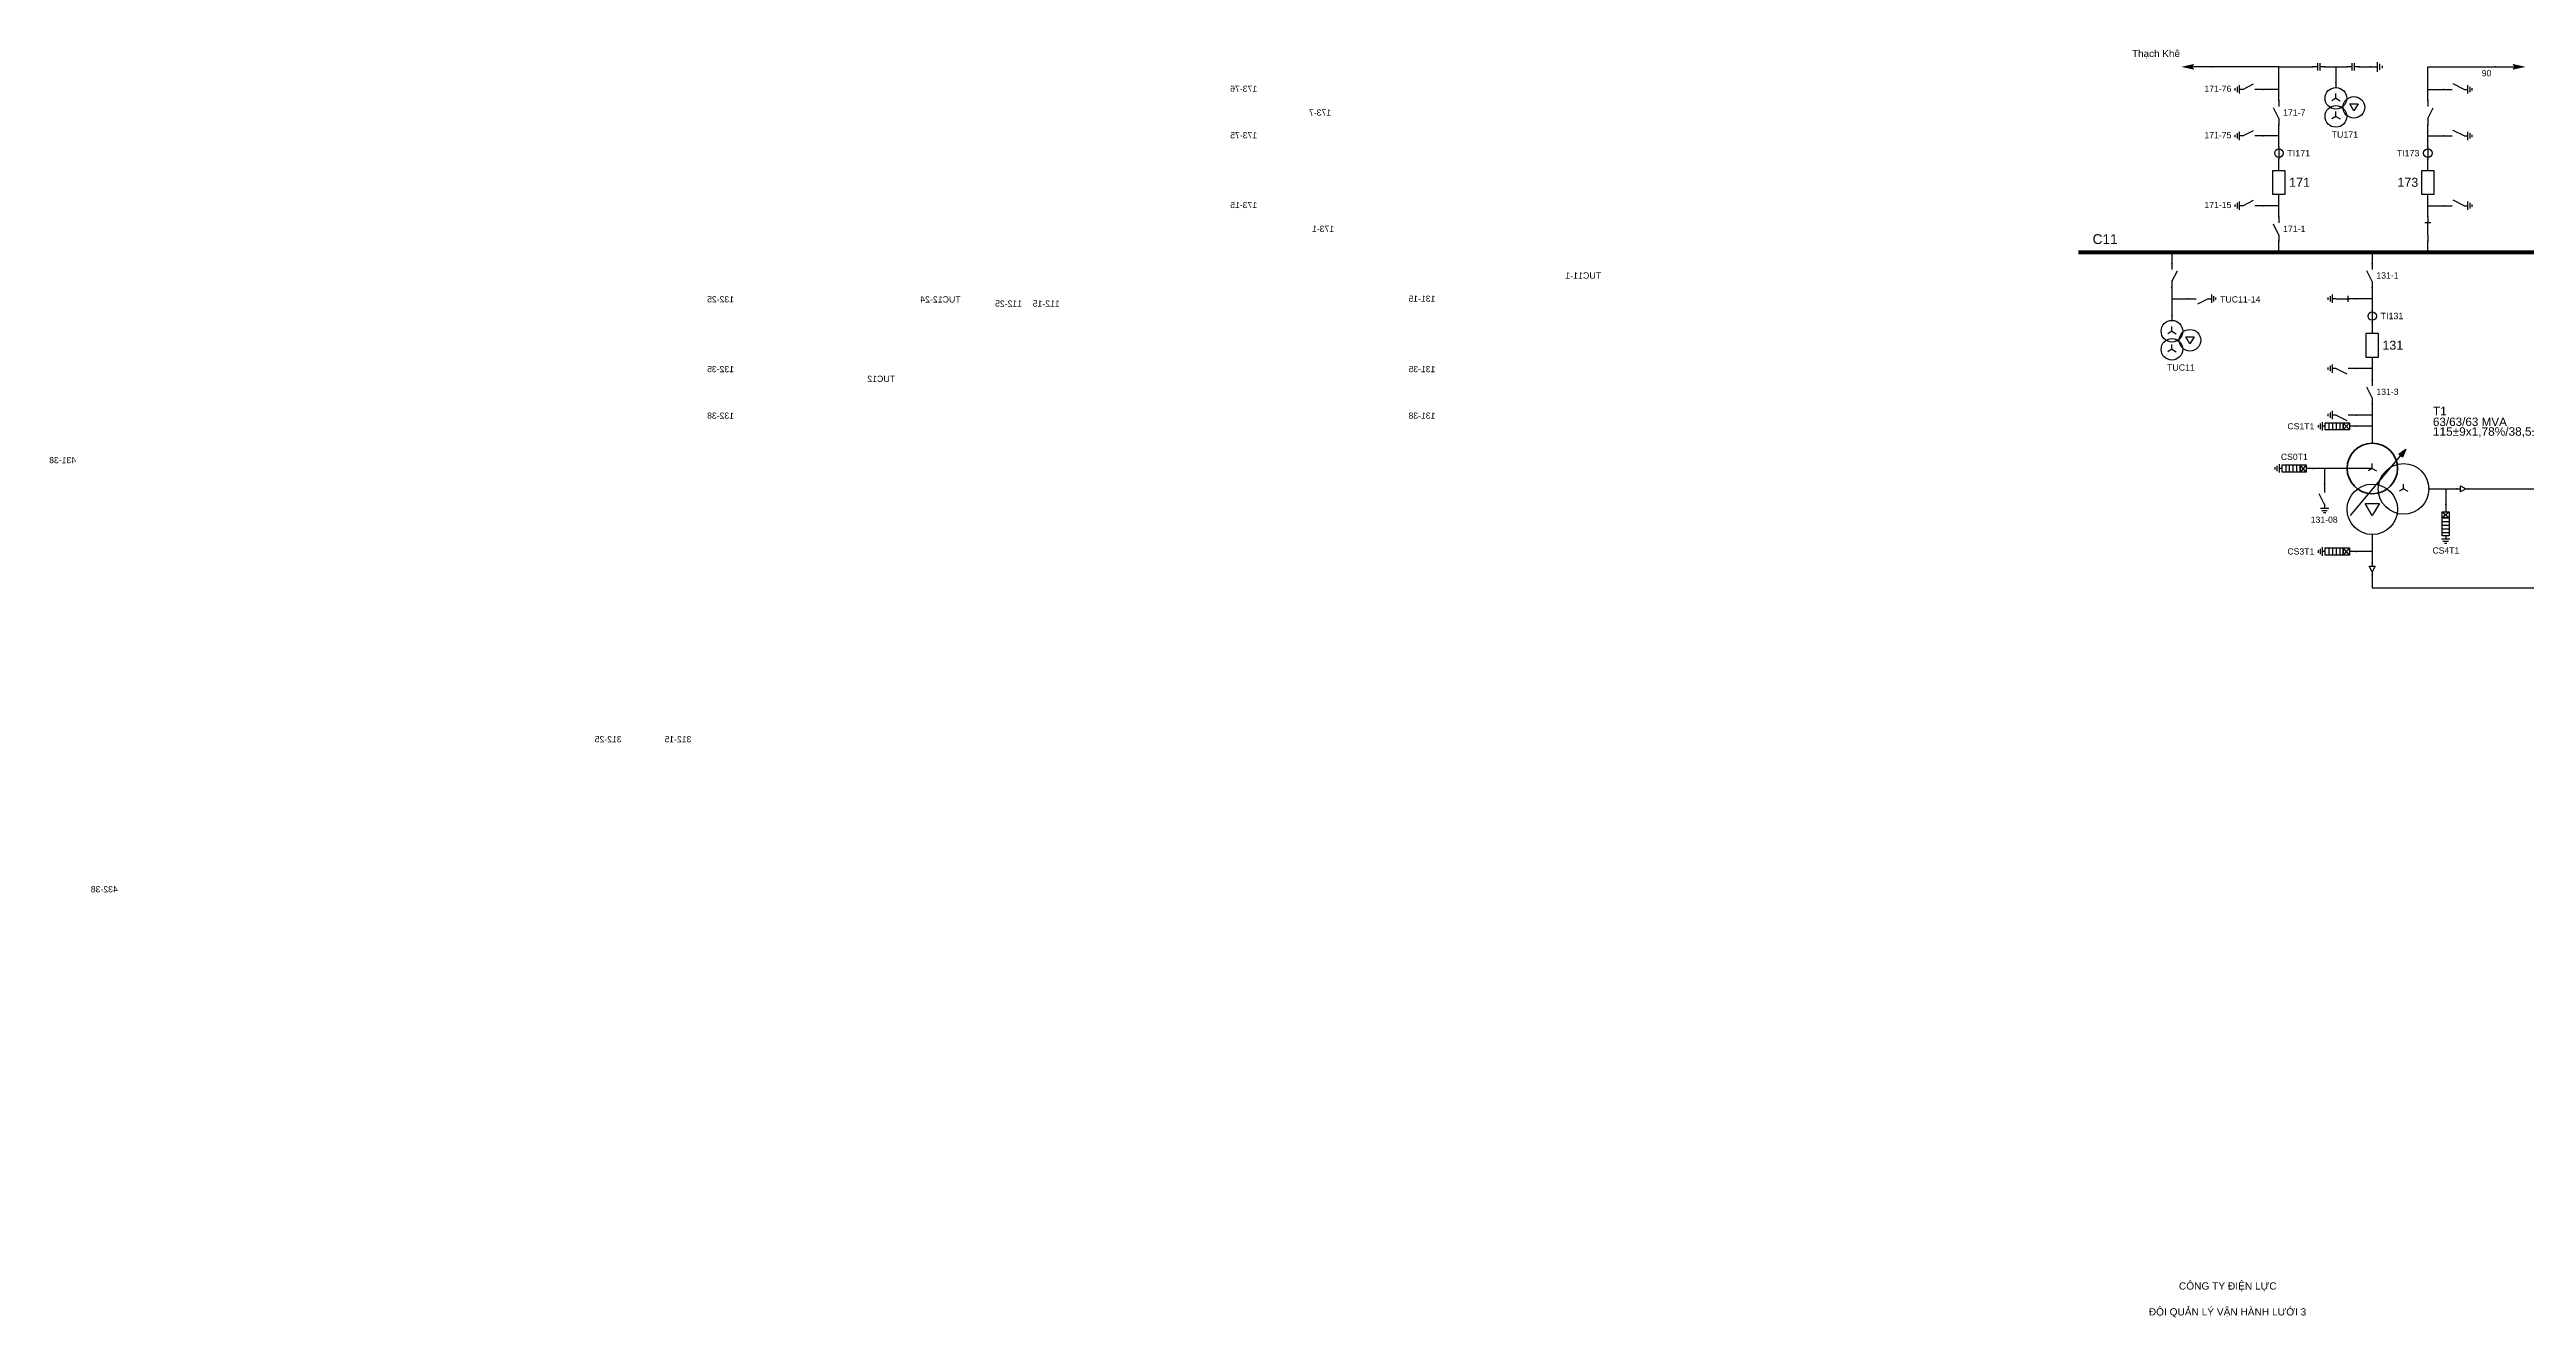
# Model space of a CAD drawing. Header units: millimetres. Extents: x -378 to 411, y 7 to 290.
# Drawn here: x -378 to 137, y 12 to 275 of the extents above; entities that cross this region are included whole.
import ezdxf

# ---------------------------------------------------------------- set-up
doc = ezdxf.new("R2010")
doc.units = ezdxf.units.MM
for name, color, linetype, lineweight in [('BUSBAR_110KV', 1, 'Continuous', 50), ('GROUND', 3, 'Continuous', 25), ('HV_110KV', 1, 'Continuous', 25), ('MV_22KV', 5, 'Continuous', 25), ('MV_35KV', 30, 'Continuous', 25)]:
    doc.layers.add(name, color=color, linetype=linetype, lineweight=lineweight)
doc.layers.add('SYM_PORTS', color=8, linetype='Continuous', plot=False)
doc.layers.add('TEXT', color=7, linetype='Continuous')
doc.styles.add('SLD_TEXT', font='arial.ttf')

# ---------------------------------------------------------------- blocks, each defined once
blk = doc.blocks.new('SYM_DISCONNECTOR_OPEN')
at = {"lineweight": 25}
for points in [[(0, -1.25), (-1.125, 1)], [(0, 2.5), (0, 1.25)], [(0, -1.25), (0, -2.5)]]:
    blk.add_lwpolyline(points, dxfattribs=at)
at = {"layer": 'SYM_PORTS'}
for p in [(0, 2.5), (0, -2.5)]:
    blk.add_point(p, dxfattribs=at)
blk.add_attdef('DEVICE_CODE', (1, -0.5), '', height=2)
blk = doc.blocks.new('SYM_EARTHING_SWITCH_OPEN')
at = {"lineweight": 25}
for points in [[(0, -1.25), (-1.125, 1)], [(0, 3), (0, 1.25)], [(-0.875, -2), (0.875, -2)], [(-0.5625, -2.4375), (0.5625, -2.4375)], [(-0.25, -2.875), (0.25, -2.875)], [(0, -1.25), (0, -2)]]:
    blk.add_lwpolyline(points, dxfattribs=at)
at = {"layer": 'SYM_PORTS'}
blk.add_point((0, 3), dxfattribs=at)
blk.add_attdef('DEVICE_CODE', (1.875, 0), '', height=2)
blk = doc.blocks.new('SYM_CIRCUIT_BREAKER')
at = {"lineweight": 25}
blk.add_lwpolyline([(-1.25, 2.5), (1.25, 2.5), (1.25, -2.5), (-1.25, -2.5)], close=True, dxfattribs=at)
at = {"layer": 'SYM_PORTS'}
for p in [(0, 2.5), (0, -2.5)]:
    blk.add_point(p, dxfattribs=at)
blk.add_attdef('DEVICE_CODE', (2.25, -0.5), '', height=2)
at = {"flags": 1}
blk.add_attdef('RATING', (2.25, -3.5), '', height=2, dxfattribs=at)
blk = doc.blocks.new('SYM_CURRENT_TRANSFORMER')
at = {"lineweight": 25}
blk.add_lwpolyline([(0, 1.25), (0, -1.25)], dxfattribs=at)
blk.add_circle((0, 0), 0.875, dxfattribs=at)
at = {"layer": 'SYM_PORTS'}
for p in [(0, 1.25), (0, -1.25)]:
    blk.add_point(p, dxfattribs=at)
blk.add_attdef('DEVICE_CODE', (1.875, -1.75), '', height=2)
at = {"flags": 1}
blk.add_attdef('RATIO', (1.875, -4.75), '', height=2, dxfattribs=at)
blk = doc.blocks.new('SYM_COUPLING_CAPACITOR')
at = {"lineweight": 25}
for points in [[(-0.75, 0.25), (0.75, 0.25)], [(0, 1.25), (0, 0.25)], [(-0.75, -0.25), (0.75, -0.25)], [(0, -0.25), (0, -1.25)]]:
    blk.add_lwpolyline(points, dxfattribs=at)
at = {"layer": 'SYM_PORTS'}
for p in [(0, 1.25), (0, -1.25)]:
    blk.add_point(p, dxfattribs=at)
blk.add_attdef('DEVICE_CODE', (1.75, -1.75), '', height=2)
blk = doc.blocks.new('SYM_VOLTAGE_TRANSFORMER')
at = {"lineweight": 25}
for points in [[(0, 1.375), (-0.8625, 0.875)], [(0, 4.625), (0, 3.625)], [(0, 1.375), (0, 2.375)], [(0, 1.375), (0.8625, 0.875)], [(0, -2.375), (-0.8625, -2.875)], [(0, -2.375), (0, -1.375)], [(0, -2.375), (0.8625, -2.875)]]:
    blk.add_lwpolyline(points, dxfattribs=at)
blk.add_lwpolyline([(2.875, 0.25), (4.625, 0.25), (3.75, -1.25)], close=True, dxfattribs=at)
for centre in [(0, 1.375), (3.75, -0.5), (0, -2.375)]:
    blk.add_circle(centre, 2.25, dxfattribs=at)
at = {"layer": 'SYM_PORTS'}
blk.add_point((0, 4.625), dxfattribs=at)
blk.add_attdef('DEVICE_CODE', (7, 1.625), '', height=2)
at = {"flags": 1}
blk.add_attdef('RATIO', (7, -1.375), '', height=2, dxfattribs=at)
blk = doc.blocks.new('SYM_GROUND_SYMBOL')
at = {"lineweight": 25}
for points in [[(0, 1.25), (0, -0.25)], [(-1, -0.25), (1, -0.25)], [(-0.625, -0.75), (0.625, -0.75)], [(-0.25, -1.25), (0.25, -1.25)]]:
    blk.add_lwpolyline(points, dxfattribs=at)
at = {"layer": 'SYM_PORTS'}
blk.add_point((0, 1.25), dxfattribs=at)
blk = doc.blocks.new('SYM_LINE_FEEDER_ARROW')
blk.add_hatch(color=7).paths.add_polyline_path([(0, -3), (-0.5, -0.75), (0, -1.25), (0.5, -0.75)])
at = {"lineweight": 25}
blk.add_lwpolyline([(0, 3), (0, -1.25)], dxfattribs=at)
blk.add_lwpolyline([(0, -3), (-0.5, -0.75), (0, -1.25), (0.5, -0.75)], close=True, dxfattribs=at)
at = {"layer": 'SYM_PORTS'}
blk.add_point((0, 3), dxfattribs=at)
blk.add_attdef('LINE_NAME', (1.5, 0), '', height=2)
blk = doc.blocks.new('SYM_DISCONNECTOR_CLOSED')
at = {"lineweight": 25}
for points in [[(-0.625, 1.25), (0.625, 1.25)], [(0, 2.5), (0, 1.25)], [(0, -1.25), (0, 1.5)], [(0, -1.25), (0, -2.5)]]:
    blk.add_lwpolyline(points, dxfattribs=at)
at = {"layer": 'SYM_PORTS'}
for p in [(0, 2.5), (0, -2.5)]:
    blk.add_point(p, dxfattribs=at)
blk.add_attdef('DEVICE_CODE', (1.625, -0.5), '', height=2)
blk = doc.blocks.new('SYM_EARTHING_SWITCH_CLOSED')
at = {"lineweight": 25}
for points in [[(-0.625, 1.25), (0.625, 1.25)], [(0, 3), (0, 1.25)], [(0, -1.25), (0, 1.5)], [(-0.875, -2), (0.875, -2)], [(-0.5625, -2.4375), (0.5625, -2.4375)], [(-0.25, -2.875), (0.25, -2.875)], [(0, -1.25), (0, -2)]]:
    blk.add_lwpolyline(points, dxfattribs=at)
at = {"layer": 'SYM_PORTS'}
blk.add_point((0, 3), dxfattribs=at)
blk.add_attdef('DEVICE_CODE', (1.875, 0), '', height=2)
blk = doc.blocks.new('SYM_SURGE_ARRESTER')
at = {"lineweight": 25}
for points in [[(-0.75, 2.5), (0.75, 2.5), (0.75, 1.25), (-0.75, 1.25)], [(-0.75, 1.25), (0.75, 1.25), (0.75, -2.5), (-0.75, -2.5)]]:
    blk.add_lwpolyline(points, close=True, dxfattribs=at)
for points in [[(-0.75, 2.5), (0.75, 1.25)], [(0.75, 2.5), (-0.75, 1.25)], [(-0.75, 0.5), (0.75, 0.5)], [(0, 4), (0, 2.5)], [(-0.875, -3.125), (0.875, -3.125)], [(-0.75, -0.25), (0.75, -0.25)], [(-0.75, -1), (0.75, -1)], [(-0.75, -1.75), (0.75, -1.75)], [(-0.5625, -3.5625), (0.5625, -3.5625)], [(-0.25, -4), (0.25, -4)], [(0, -2.5), (0, -3.125)]]:
    blk.add_lwpolyline(points, dxfattribs=at)
at = {"layer": 'SYM_PORTS'}
blk.add_point((0, 4), dxfattribs=at)
blk.add_attdef('DEVICE_CODE', (1.875, 1), '', height=2)
blk = doc.blocks.new('SYM_TRANSFORMER_3W')
blk.add_hatch(color=7).paths.add_polyline_path([(3.75, 8.25), (3.0125, 6.575), (2.2375, 7.225)])
at = {"lineweight": 25}
for points in [[(-7.75, -5.5), (3.0125, 7.35)], [(-3.25, 4.25), (-3.25, 5.25)], [(-3.25, 4.25), (-8.5, 4.25)], [(-3.25, 4.25), (-4.1125, 3.75)], [(-3.25, 4.25), (-2.3875, 3.75)], [(3.25, 0), (2.3875, -0.5)], [(3.25, 0), (3.25, 1)], [(3.25, 0), (4.1125, -0.5)]]:
    blk.add_lwpolyline(points, dxfattribs=at)
for points in [[(3.75, 8.25), (3.0125, 6.575), (2.2375, 7.225)], [(-4.75, -3), (-1.75, -3), (-3.25, -5.5)]]:
    blk.add_lwpolyline(points, close=True, dxfattribs=at)
at = {"lineweight": 50}
blk.add_circle((-3.25, 4.25), 5.25, dxfattribs=at)
at = {"lineweight": 25}
for centre in [(3.25, 0), (-3.25, -4.25)]:
    blk.add_circle(centre, 5.25, dxfattribs=at)
at = {"layer": 'SYM_PORTS'}
for p in [(-3.25, 9.5), (-8.5, 4.25), (8.5, 0), (-3.25, -9.5)]:
    blk.add_point(p, dxfattribs=at)
blk.add_attdef('DEVICE_CODE', (9.5, 6.5), '', height=2)
at = {"flags": 1}
for tag, p in [('POWER', (9.5, 3.5)), ('VOLTAGE_RATIO', (9.5, 0.5))]:
    blk.add_attdef(tag, p, '', height=2, dxfattribs=at)
blk = doc.blocks.new('SYM_CABLE_TERMINATION')
at = {"lineweight": 25}
blk.add_lwpolyline([(-0.625, 0.5), (0.625, 0.5), (0, -0.625)], close=True, dxfattribs=at)
for points in [[(0, 1.25), (0, 0.5)], [(0, -0.625), (0, -1.25)]]:
    blk.add_lwpolyline(points, dxfattribs=at)
at = {"layer": 'SYM_PORTS'}
for p in [(0, 1.25), (0, -1.25)]:
    blk.add_point(p, dxfattribs=at)

msp = doc.modelspace()

# ---------------------------------------------------------------- linework, layer by layer
at = {"layer": 'BUSBAR_110KV', "const_width": 0.796}
msp.add_lwpolyline([(44.01, 232.85), (160.66, 232.85)], dxfattribs=at)
at = {"layer": 'GROUND'}
msp.add_lwpolyline([(102.37, 271.35), (104.71, 271.35)], dxfattribs=at)
at = {"layer": 'HV_110KV'}
for points in [[(85.71, 271.35), (71.71, 271.35)], [(85.71, 266.68), (85.71, 271.35)], [(85.71, 271.35), (92.71, 271.35)], [(95.21, 271.35), (97.54, 271.35)], [(97.54, 271.35), (97.54, 268.07)], [(97.54, 271.35), (99.87, 271.35)], [(116.65, 266.68), (116.65, 271.35), (130.65, 271.35)], [(85.71, 266.68), (82.44, 266.68)], [(85.71, 264.35), (85.71, 266.68)], [(116.65, 264.35), (116.65, 266.68)], [(116.65, 266.68), (119.93, 266.68)], [(85.71, 257.01), (85.71, 259.35)], [(116.65, 257.01), (116.65, 259.35)], [(85.71, 257.01), (82.44, 257.01)], [(85.71, 254.68), (85.71, 257.01)], [(116.65, 254.68), (116.65, 257.01)], [(116.65, 257.01), (119.93, 257.01)], [(85.71, 249.85), (85.71, 252.18)], [(116.65, 249.85), (116.65, 252.18)], [(85.71, 242.52), (82.44, 242.52)], [(85.71, 242.52), (85.71, 244.85)], [(85.71, 240.18), (85.71, 242.52)], [(116.65, 242.52), (116.65, 244.85)], [(116.65, 240.18), (116.65, 242.52)], [(116.65, 242.52), (119.93, 242.52)], [(63.47, 232.85), (63.47, 230.52)], [(85.71, 232.85), (85.71, 235.18)], [(105.11, 232.85), (105.11, 230.52)], [(116.65, 232.85), (116.65, 235.18)], [(63.47, 225.52), (63.47, 223.19)], [(63.47, 223.19), (66.75, 223.19)], [(63.47, 223.19), (63.47, 219.69)], [(105.11, 223.19), (101.84, 223.19)], [(105.11, 225.52), (105.11, 223.19)], [(105.11, 223.19), (105.11, 220.85)], [(105.11, 218.35), (105.11, 216.02)], [(105.11, 208.69), (101.84, 208.69)], [(105.11, 211.02), (105.11, 208.69)], [(105.11, 208.69), (105.11, 206.35)], [(105.11, 201.35), (105.11, 199.02)], [(105.11, 199.02), (101.84, 199.02)], [(105.11, 196.69), (101.84, 196.69)], [(105.11, 199.02), (105.11, 196.69)], [(105.11, 196.69), (105.11, 193.19)], [(95.19, 187.94), (92.86, 187.94)], [(99.86, 187.94), (95.19, 187.94)], [(95.19, 187.94), (95.19, 184.67)]]:
    msp.add_lwpolyline(points, dxfattribs=at)
at = {"layer": 'MV_22KV'}
for points in [[(116.86, 183.69), (120.36, 183.69)], [(120.36, 183.69), (120.36, 180.42)], [(120.36, 183.69), (122.69, 183.69)], [(125.19, 183.69), (127.89, 183.69), (235.5, 183.69), (235.5, 175.01), (367.47, 175.01), (367.47, 178.99), (370.17, 178.99)]]:
    msp.add_lwpolyline(points, dxfattribs=at)
at = {"layer": 'MV_35KV'}
for points in [[(105.11, 170.69), (101.84, 170.69)], [(105.11, 174.19), (105.11, 170.69)], [(105.11, 170.69), (105.11, 168.36)], [(105.11, 165.86), (105.11, 163.16), (174, 163.16), (174, 170.38), (191.86, 170.38), (191.86, 167.68)]]:
    msp.add_lwpolyline(points, dxfattribs=at)

# ---------------------------------------------------------------- block references
at = {"layer": 'GROUND'}
for name, p, rotation in [('SYM_COUPLING_CAPACITOR', (101.12, 271.35), 270), ('SYM_GROUND_SYMBOL', (105.96, 271.35), 90)]:
    msp.add_blockref(name, p, dxfattribs=dict(at, rotation=rotation))
at = {"layer": 'HV_110KV'}
ref = msp.add_blockref('SYM_EARTHING_SWITCH_OPEN', (122.93, 266.68), dxfattribs=dict(at, xscale=-1, rotation=90))
ref.add_attrib('DEVICE_CODE', '173-76', (126.65, 266.18), dxfattribs={"layer": 'TEXT', "extrusion": (0, 0, -1), "height": 1.289, "style": 'SLD_TEXT'})
for name, p, rotation in [('SYM_LINE_FEEDER_ARROW', (68.71, 271.35), 270), ('SYM_COUPLING_CAPACITOR', (93.96, 271.35), 270), ('SYM_LINE_FEEDER_ARROW', (133.65, 271.35), 90)]:
    msp.add_blockref(name, p, dxfattribs=dict(at, rotation=rotation))
ref = msp.add_blockref('SYM_EARTHING_SWITCH_OPEN', (79.44, 266.68), dxfattribs=dict(at, rotation=270))
ref.add_attrib('DEVICE_CODE', '171-76', (70.21, 266.18), dxfattribs={"layer": 'TEXT', "height": 1.289, "style": 'SLD_TEXT'})
ref = msp.add_blockref('SYM_VOLTAGE_TRANSFORMER', (97.54, 263.45), dxfattribs=at)
ref.add_attrib('DEVICE_CODE', 'TU171', (96.66, 256.65), dxfattribs={"layer": 'TEXT', "height": 1.314, "style": 'SLD_TEXT'})
ref = msp.add_blockref('SYM_DISCONNECTOR_OPEN', (116.65, 261.85), dxfattribs=dict(at, xscale=-1))
ref.add_attrib('DEVICE_CODE', '173-7', (111.27, 261.22), dxfattribs={"layer": 'TEXT', "extrusion": (0, 0, -1), "height": 1.291, "style": 'SLD_TEXT'})
ref = msp.add_blockref('SYM_DISCONNECTOR_OPEN', (85.71, 261.85), dxfattribs=at)
ref.add_attrib('DEVICE_CODE', '171-7', (86.56, 261.21), dxfattribs={"layer": 'TEXT', "height": 1.302, "style": 'SLD_TEXT'})
ref = msp.add_blockref('SYM_EARTHING_SWITCH_OPEN', (122.93, 257.01), dxfattribs=dict(at, xscale=-1, rotation=90))
ref.add_attrib('DEVICE_CODE', '173-75', (126.65, 256.52), dxfattribs={"layer": 'TEXT', "extrusion": (0, 0, -1), "height": 1.289, "style": 'SLD_TEXT'})
ref = msp.add_blockref('SYM_EARTHING_SWITCH_OPEN', (79.44, 257.01), dxfattribs=dict(at, rotation=270))
ref.add_attrib('DEVICE_CODE', '171-75', (70.21, 256.52), dxfattribs={"layer": 'TEXT', "height": 1.289, "style": 'SLD_TEXT'})
ref = msp.add_blockref('SYM_CURRENT_TRANSFORMER', (85.71, 253.43), dxfattribs=at)
ref.add_attrib('DEVICE_CODE', 'TI171', (87.44, 252.76), dxfattribs={"layer": 'TEXT', "height": 1.332, "style": 'SLD_TEXT'})
ref = msp.add_blockref('SYM_CURRENT_TRANSFORMER', (116.65, 253.43), dxfattribs=at)
ref.add_attrib('DEVICE_CODE', 'TI173', (110.18, 252.78), dxfattribs={"layer": 'TEXT', "height": 1.321, "style": 'SLD_TEXT'})
ref = msp.add_blockref('SYM_CIRCUIT_BREAKER', (85.71, 247.35), dxfattribs=at)
ref.add_attrib('DEVICE_CODE', '171', (87.81, 246.44), dxfattribs={"layer": 'TEXT', "height": 1.877, "style": 'SLD_TEXT'})
ref = msp.add_blockref('SYM_CIRCUIT_BREAKER', (116.65, 247.35), dxfattribs=at)
ref.add_attrib('DEVICE_CODE', '173', (110.32, 246.45), dxfattribs={"layer": 'TEXT', "height": 1.861, "style": 'SLD_TEXT'})
ref = msp.add_blockref('SYM_EARTHING_SWITCH_OPEN', (122.93, 242.52), dxfattribs=dict(at, xscale=-1, rotation=90))
ref.add_attrib('DEVICE_CODE', '173-15', (126.65, 242.02), dxfattribs={"layer": 'TEXT', "extrusion": (0, 0, -1), "height": 1.289, "style": 'SLD_TEXT'})
ref = msp.add_blockref('SYM_EARTHING_SWITCH_OPEN', (79.44, 242.52), dxfattribs=dict(at, rotation=270))
ref.add_attrib('DEVICE_CODE', '171-15', (70.21, 242.02), dxfattribs={"layer": 'TEXT', "height": 1.289, "style": 'SLD_TEXT'})
ref = msp.add_blockref('SYM_DISCONNECTOR_CLOSED', (116.65, 237.68), dxfattribs=dict(at, xscale=-1))
ref.add_attrib('DEVICE_CODE', '173-1', (110.65, 237.06), dxfattribs={"layer": 'TEXT', "extrusion": (0, 0, -1), "height": 1.291, "style": 'SLD_TEXT'})
ref = msp.add_blockref('SYM_DISCONNECTOR_OPEN', (85.71, 237.68), dxfattribs=at)
ref.add_attrib('DEVICE_CODE', '171-1', (86.56, 237.05), dxfattribs={"layer": 'TEXT', "height": 1.302, "style": 'SLD_TEXT'})
ref = msp.add_blockref('SYM_EARTHING_SWITCH_OPEN', (172.66, 226.58), dxfattribs=dict(at, xscale=-1))
ref.add_attrib('DEVICE_CODE', '112-25', (175.53, 221.56), dxfattribs={"layer": 'TEXT', "extrusion": (0, 0, -1), "height": 1.286, "style": 'SLD_TEXT'})
ref = msp.add_blockref('SYM_EARTHING_SWITCH_OPEN', (170.32, 226.58), dxfattribs=dict(at, xscale=-1))
ref.add_attrib('DEVICE_CODE', '112-15', (167.7, 221.56), dxfattribs={"layer": 'TEXT', "extrusion": (0, 0, -1), "height": 1.286, "style": 'SLD_TEXT'})
ref = msp.add_blockref('SYM_DISCONNECTOR_OPEN', (63.47, 228.02), dxfattribs=dict(at, xscale=-1))
ref.add_attrib('DEVICE_CODE', 'TUC11-1', (55.18, 227.36), dxfattribs={"layer": 'TEXT', "extrusion": (0, 0, -1), "height": 1.308, "style": 'SLD_TEXT'})
ref = msp.add_blockref('SYM_DISCONNECTOR_OPEN', (105.11, 228.02), dxfattribs=at)
ref.add_attrib('DEVICE_CODE', '131-1', (105.96, 227.39), dxfattribs={"layer": 'TEXT', "height": 1.288, "style": 'SLD_TEXT'})
ref = msp.add_blockref('SYM_EARTHING_SWITCH_OPEN', (244.61, 223.19), dxfattribs=dict(at, xscale=-1, rotation=270))
ref.add_attrib('DEVICE_CODE', '132-25', (235.38, 222.44), dxfattribs={"layer": 'TEXT', "extrusion": (0, 0, -1), "height": 1.286, "style": 'SLD_TEXT'})
ref = msp.add_blockref('SYM_EARTHING_SWITCH_OPEN', (200.41, 223.19), dxfattribs=dict(at, xscale=-1, rotation=270))
ref.add_attrib('DEVICE_CODE', 'TUC12-24', (188.27, 222.41), dxfattribs={"layer": 'TEXT', "extrusion": (0, 0, -1), "height": 1.304, "style": 'SLD_TEXT'})
ref = msp.add_blockref('SYM_EARTHING_SWITCH_CLOSED', (98.84, 223.19), dxfattribs=dict(at, xscale=-1, rotation=270))
ref.add_attrib('DEVICE_CODE', '131-15', (89.61, 222.56), dxfattribs={"layer": 'TEXT', "extrusion": (0, 0, -1), "height": 1.286, "style": 'SLD_TEXT'})
ref = msp.add_blockref('SYM_EARTHING_SWITCH_OPEN', (69.75, 223.19), dxfattribs=dict(at, rotation=90))
ref.add_attrib('DEVICE_CODE', 'TUC11-14', (73.47, 222.41), dxfattribs={"layer": 'TEXT', "height": 1.304, "style": 'SLD_TEXT'})
ref = msp.add_blockref('SYM_VOLTAGE_TRANSFORMER', (206.69, 212.73), dxfattribs=dict(at, xscale=-1))
ref.add_attrib('DEVICE_CODE', 'TUC12', (201.9, 205.92), dxfattribs={"layer": 'TEXT', "extrusion": (0, 0, -1), "height": 1.31, "style": 'SLD_TEXT'})
ref = msp.add_blockref('SYM_VOLTAGE_TRANSFORMER', (63.47, 215.06), dxfattribs=at)
ref.add_attrib('DEVICE_CODE', 'TUC11', (62.44, 208.25), dxfattribs={"layer": 'TEXT', "height": 1.31, "style": 'SLD_TEXT'})
ref = msp.add_blockref('SYM_CURRENT_TRANSFORMER', (105.11, 219.6), dxfattribs=at)
ref.add_attrib('DEVICE_CODE', 'TI131', (106.84, 218.95), dxfattribs={"layer": 'TEXT', "height": 1.318, "style": 'SLD_TEXT'})
ref = msp.add_blockref('SYM_CIRCUIT_BREAKER', (105.11, 213.52), dxfattribs=at)
ref.add_attrib('DEVICE_CODE', '131', (107.21, 212.62), dxfattribs={"layer": 'TEXT', "height": 1.861, "style": 'SLD_TEXT'})
ref = msp.add_blockref('SYM_EARTHING_SWITCH_OPEN', (244.61, 208.69), dxfattribs=dict(at, xscale=-1, rotation=270))
ref.add_attrib('DEVICE_CODE', '132-35', (235.38, 207.94), dxfattribs={"layer": 'TEXT', "extrusion": (0, 0, -1), "height": 1.286, "style": 'SLD_TEXT'})
ref = msp.add_blockref('SYM_EARTHING_SWITCH_OPEN', (98.84, 208.69), dxfattribs=dict(at, xscale=-1, rotation=270))
ref.add_attrib('DEVICE_CODE', '131-35', (89.61, 207.94), dxfattribs={"layer": 'TEXT', "extrusion": (0, 0, -1), "height": 1.286, "style": 'SLD_TEXT'})
ref = msp.add_blockref('SYM_DISCONNECTOR_OPEN', (105.11, 203.85), dxfattribs=at)
ref.add_attrib('DEVICE_CODE', '131-3', (105.96, 203.23), dxfattribs={"layer": 'TEXT', "height": 1.288, "style": 'SLD_TEXT'})
ref = msp.add_blockref('SYM_EARTHING_SWITCH_OPEN', (244.61, 199.02), dxfattribs=dict(at, xscale=-1, rotation=270))
ref.add_attrib('DEVICE_CODE', '132-38', (235.38, 198.27), dxfattribs={"layer": 'TEXT', "extrusion": (0, 0, -1), "height": 1.286, "style": 'SLD_TEXT'})
ref = msp.add_blockref('SYM_EARTHING_SWITCH_OPEN', (98.84, 199.02), dxfattribs=dict(at, xscale=-1, rotation=270))
ref.add_attrib('DEVICE_CODE', '131-38', (89.61, 198.27), dxfattribs={"layer": 'TEXT', "extrusion": (0, 0, -1), "height": 1.286, "style": 'SLD_TEXT'})
ref = msp.add_blockref('SYM_SURGE_ARRESTER', (97.84, 196.69), dxfattribs=dict(at, rotation=270))
ref.add_attrib('DEVICE_CODE', 'CS1T1', (87.48, 196.06), dxfattribs={"layer": 'TEXT', "height": 1.284, "style": 'SLD_TEXT'})
ref = msp.add_blockref('SYM_TRANSFORMER_3W', (108.36, 183.69), dxfattribs=at)
ref.add_attrib('DEVICE_CODE', 'T1', (117.71, 198.99), dxfattribs={"layer": 'TEXT', "height": 1.761, "style": 'SLD_TEXT'})
ref = msp.add_blockref('SYM_SURGE_ARRESTER', (88.86, 187.94), dxfattribs=dict(at, rotation=270))
ref.add_attrib('DEVICE_CODE', 'CS0T1', (86.11, 189.71), dxfattribs={"layer": 'TEXT', "height": 1.284, "style": 'SLD_TEXT'})
ref = msp.add_blockref('SYM_EARTHING_SWITCH_OPEN', (95.19, 181.67), dxfattribs=at)
ref.add_attrib('DEVICE_CODE', '131-08', (92.32, 176.65), dxfattribs={"layer": 'TEXT', "height": 1.286, "style": 'SLD_TEXT'})
at = {"layer": 'MV_22KV'}
ref = msp.add_blockref('SYM_EARTHING_SWITCH_OPEN', (375, 185.26), dxfattribs=dict(at, xscale=-1, rotation=180))
ref.add_attrib('DEVICE_CODE', '431-38', (372.12, 189.03), dxfattribs={"layer": 'TEXT', "extrusion": (0, 0, -1), "height": 1.286, "style": 'SLD_TEXT'})
ref = msp.add_blockref('SYM_SURGE_ARRESTER', (120.36, 176.42), dxfattribs=at)
ref.add_attrib('DEVICE_CODE', 'CS4T1', (117.61, 170.26), dxfattribs={"layer": 'TEXT', "height": 1.284, "style": 'SLD_TEXT'})
at = {"layer": 'MV_22KV', "rotation": 90}
msp.add_blockref('SYM_CABLE_TERMINATION', (123.94, 183.69), dxfattribs=at)
at = {"layer": 'MV_22KV'}
ref = msp.add_blockref('SYM_EARTHING_SWITCH_OPEN', (366.33, 96.12), dxfattribs=dict(at, xscale=-1, rotation=180))
ref.add_attrib('DEVICE_CODE', '432-38', (363.46, 99.89), dxfattribs={"layer": 'TEXT', "extrusion": (0, 0, -1), "height": 1.286, "style": 'SLD_TEXT'})
at = {"layer": 'MV_35KV'}
ref = msp.add_blockref('SYM_SURGE_ARRESTER', (97.84, 170.69), dxfattribs=dict(at, rotation=270))
ref.add_attrib('DEVICE_CODE', 'CS3T1', (87.48, 170.06), dxfattribs={"layer": 'TEXT', "height": 1.284, "style": 'SLD_TEXT'})
msp.add_blockref('SYM_CABLE_TERMINATION', (105.11, 167.11), dxfattribs=at)
ref = msp.add_blockref('SYM_EARTHING_SWITCH_OPEN', (261.36, 136.08), dxfattribs=dict(at, xscale=-1))
ref.add_attrib('DEVICE_CODE', '312-25', (258.74, 131.06), dxfattribs={"layer": 'TEXT', "extrusion": (0, 0, -1), "height": 1.286, "style": 'SLD_TEXT'})
ref = msp.add_blockref('SYM_EARTHING_SWITCH_OPEN', (246.86, 136.08), dxfattribs=dict(at, xscale=-1))
ref.add_attrib('DEVICE_CODE', '312-15', (244.24, 131.06), dxfattribs={"layer": 'TEXT', "extrusion": (0, 0, -1), "height": 1.286, "style": 'SLD_TEXT'})

# ---------------------------------------------------------------- texts
at = {"layer": 'TEXT', "attachment_point": 7, "style": 'SLD_TEXT'}
for s, insert, char_height in [('Thạch Khê', (55.18, 273.07), 1.472), ('90', (127.86, 269.39), 1.282), ('C11', (46.98, 234.53), 2.039), ('63/63/63 MVA', (117.71, 196.74), 1.737), ('115±9x1,78%/38,5±2x2,5%/23kV', (117.71, 194.41), 1.7615), ('CÔNG TY ĐIỆN LỰC', (64.92, 17.03), 1.5093), ('ĐỘI QUẢN LÝ VẬN HÀNH LƯỚI 3', (58.66, 11.58), 1.5064)]:
    msp.add_mtext(s, dxfattribs=dict(at, insert=insert, char_height=char_height))

doc.saveas('drawing.dxf')
